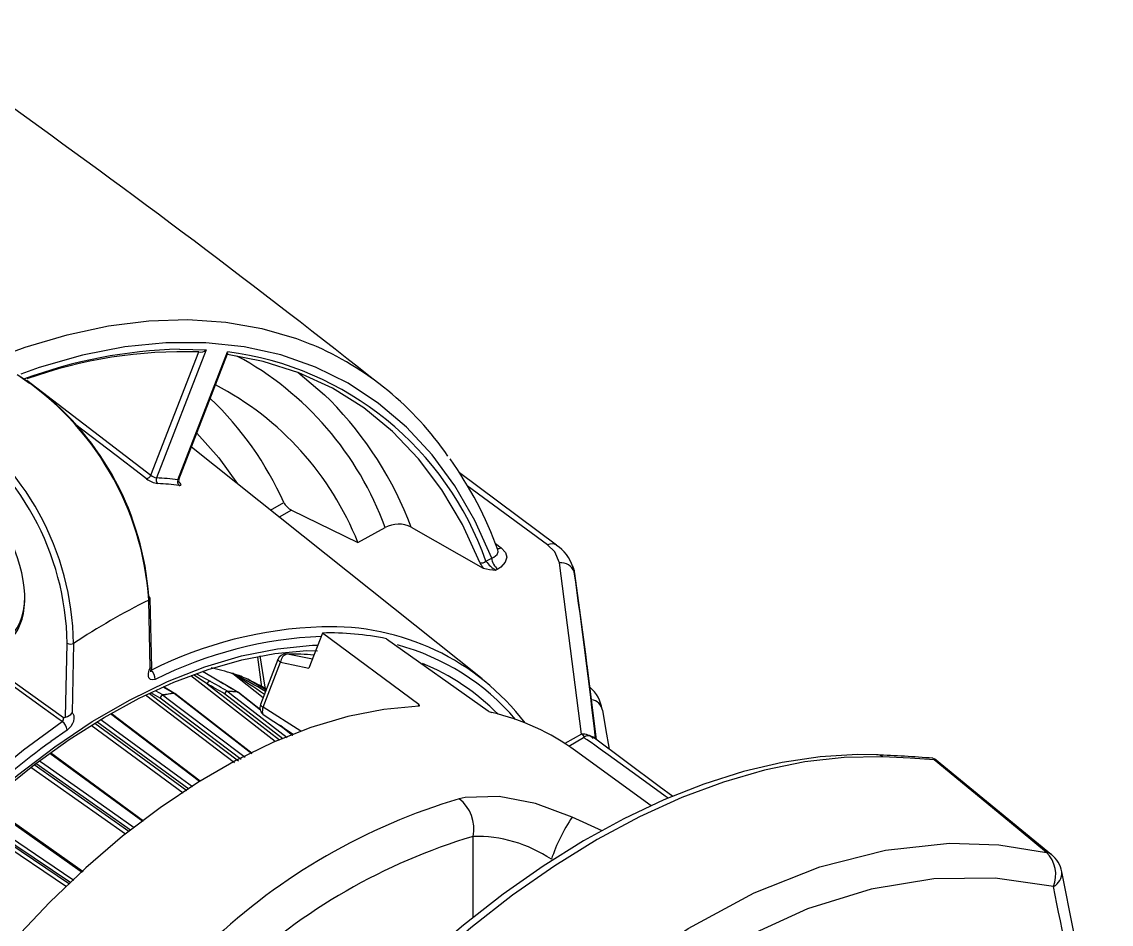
# Model space of a CAD drawing. Extents: x 6 to 134, y 1 to 99.
# Drawn here: x 100.434 to 104.081, y 12.448 to 15.47 of the extents above; entities that cross this region are included whole.
import ezdxf

# ---------------------------------------------------------------- set-up
doc = ezdxf.new("R2010")
doc.units = 0
doc.header["$MEASUREMENT"] = 0
doc.layers.add('OBJECT', color=7, linetype='CONTINUOUS')

msp = doc.modelspace()

# ---------------------------------------------------------------- linework, layer by layer
at = {"layer": 'OBJECT'}
for p, q in [((101.0514, 14.3711), (100.885, 13.9422)), ((100.9618, 14.3732), (101.0514, 14.3711)), ((100.8664, 13.9514), (101.0265, 14.3639)), ((100.9565, 13.9358), (101.1229, 14.3647)), ((100.96, 13.9368), (101.1231, 14.3573)), ((100.4288, 14.2818), (100.4598, 14.2595)), ((100.4504, 14.27), (100.8664, 13.9514)), ((101.9754, 13.2689), (101.0021, 14.0453)), ((102.2238, 13.7168), (101.8993, 13.9587)), ((102.194, 13.718), (101.9245, 13.9157)), ((101.2662, 13.8347), (101.3107, 13.8595)), ((101.3372, 13.834), (101.2959, 13.811)), ((101.3372, 13.834), (101.5593, 13.7255)), ((101.5593, 13.7255), (101.65, 13.7761)), ((101.7375, 13.7768), (101.9788, 13.64)), ((102.0194, 13.7222), (102.0389, 13.7079)), ((101.9878, 13.6629), (102.0072, 13.6737)), ((102.3076, 13.0845), (102.2339, 13.658)), ((102.2815, 13.638), (102.2788, 13.6465)), ((102.0277, 13.6369), (102.0213, 13.6333)), ((102.2853, 13.6222), (102.282, 13.6316)), ((100.8643, 13.3067), (100.8591, 13.5332)), ((100.8688, 13.3055), (100.8635, 13.5397)), ((101.4407, 13.4227), (101.3951, 13.3051)), ((101.7626, 13.1831), (101.4407, 13.4227)), ((100.2272, 13.3889), (100.5734, 13.1394)), ((100.5806, 13.141), (100.5862, 13.3882)), ((100.6074, 13.3879), (100.6022, 13.1554)), ((101.6545, 13.4036), (101.9947, 13.1623)), ((101.4067, 13.335), (101.323, 13.3525)), ((101.2915, 13.3338), (101.2332, 13.1835)), ((101.2421, 13.1746), (101.3004, 13.3249)), ((102.3575, 13.0662), (102.3267, 13.3147)), ((101.2824, 13.0595), (100.9995, 13.2791)), ((101.0545, 13.2527), (101.0089, 13.2827)), ((101.019, 13.2864), (101.0641, 13.2615)), ((101.2419, 13.2059), (101.1404, 13.2861)), ((101.1429, 13.287), (101.1441, 13.2865)), ((100.9428, 13.2211), (100.9075, 13.2416)), ((101.0545, 13.2527), (101.2967, 13.0647)), ((101.1896, 13.2687), (101.1903, 13.2684)), ((101.1466, 12.9882), (100.8479, 13.2142)), ((100.8619, 13.2207), (101.1599, 12.9952)), ((100.897, 13.205), (100.8661, 13.2226)), ((100.906, 13.2153), (100.8811, 13.2295)), ((101.1684, 12.9997), (100.897, 13.205)), ((101.2038, 13.0183), (100.9436, 13.2205)), ((101.205, 13.0189), (100.9464, 13.2199)), ((101.3073, 13.0683), (101.1129, 13.2192)), ((101.2328, 13.1646), (101.1572, 13.2244)), ((101.2326, 13.1655), (101.1589, 13.2237)), ((101.3678, 13.0941), (101.2421, 13.1746)), ((101.7626, 13.1831), (101.7606, 13.178)), ((101.0292, 12.9256), (100.7306, 13.1518)), ((101.031, 12.9269), (100.7327, 13.153)), ((101.2449, 13.1474), (101.3428, 13.0846)), ((100.5862, 13.0979), (100.5318, 13.0598)), ((100.9742, 12.8868), (100.6658, 13.1126)), ((100.6786, 13.1207), (100.9863, 12.8954)), ((100.9929, 12.9), (100.6855, 13.1251)), ((101.3404, 13.0796), (101.2962, 13.1145)), ((101.3409, 13.0798), (101.3007, 13.1116)), ((102.3076, 13.0845), (102.2517, 13.0533)), ((102.2653, 13.0443), (102.3146, 13.0727)), ((102.3078, 13.0845), (102.3076, 13.0845)), ((100.8387, 12.7913), (100.5276, 13.0195)), ((100.8415, 12.7932), (100.5304, 13.0215)), ((102.5408, 12.8438), (102.2877, 13.0285)), ((100.7983, 12.7628), (100.4812, 12.9862)), ((103.8809, 12.6798), (103.4891, 13.001)), ((100.7811, 12.7496), (100.4642, 12.9729)), ((100.4756, 12.9821), (100.7926, 12.7588)), ((100.6399, 12.6236), (100.3178, 12.8509)), ((100.2655, 12.8039), (100.594, 12.5826)), ((100.598, 12.5862), (100.2695, 12.8076)), ((102.3766, 12.7607), (102.2766, 12.8066)), ((100.5834, 12.5732), (100.255, 12.7945)), ((101.9444, 12.7415), (101.9444, 12.4696))]:
    msp.add_line(p, q, dxfattribs=at)
at = {"layer": 'OBJECT', "flags": 128}
for points in [[(100.3454, 14.343), (100.4449, 14.3797), (100.5858, 14.4218), (100.724, 14.4513), (100.8589, 14.4682), (100.99, 14.4724), (101.1165, 14.4638), (101.2379, 14.4425), (101.3536, 14.4086), (101.4036, 14.3893)], [(102.0072, 13.6737), (101.9501, 13.7999), (101.8834, 13.9154), (101.8073, 14.0195), (101.7221, 14.1119), (101.6285, 14.1918), (101.5268, 14.2591), (101.4175, 14.3133), (101.3012, 14.3541), (101.1786, 14.3814), (101.0502, 14.3949), (100.9167, 14.3947), (100.7788, 14.3807), (100.6372, 14.353), (100.4926, 14.3117), (100.4303, 14.2901)], [(101.9675, 13.6589), (101.9091, 13.7861), (101.8406, 13.9021), (101.7624, 14.0062), (101.6749, 14.098), (101.5786, 14.1769), (101.474, 14.2424), (101.3616, 14.2943), (101.2422, 14.3322), (101.1223, 14.3551)], [(101.3578, 14.2958), (101.447, 14.2209), (101.4669, 14.2015)], [(100.8513, 13.9393), (100.8311, 13.9548), (100.7501, 14.0168), (100.6105, 14.1237)], [(101.0201, 14.0917), (101.0936, 14.0099), (101.1563, 13.9223)], [(100.9598, 13.9368), (100.9597, 13.9363), (100.958, 13.9357), (100.9565, 13.9358)], [(100.9603, 13.9169), (100.9634, 13.9167), (100.9667, 13.9178), (100.967, 13.9206), (100.9643, 13.9247), (100.9589, 13.9296)], [(100.5691, 13.1262), (100.5592, 13.1333), (100.5031, 13.1737), (100.2787, 13.3355), (99.6367, 13.798)], [(102.2339, 13.658), (102.2182, 13.6942), (102.194, 13.718)], [(102.0072, 13.6737), (102.0144, 13.6769), (102.025, 13.6853), (102.0289, 13.6949), (102.0272, 13.7015)], [(102.0389, 13.7079), (102.0527, 13.6929), (102.0573, 13.6764), (102.0525, 13.6595), (102.0379, 13.6435), (102.0277, 13.6369)], [(102.2775, 13.644), (102.2825, 13.6333), (102.2835, 13.6276)], [(102.3255, 13.3215), (102.3217, 13.3521), (102.2853, 13.6222)], [(100.0546, 12.5983), (100.0597, 12.604), (100.1764, 12.7274), (100.2965, 12.842), (100.4193, 12.9471), (100.5441, 13.0421), (100.67, 13.1263), (100.7964, 13.1993), (100.9223, 13.2605), (101.0471, 13.3096), (101.17, 13.3463), (101.2901, 13.3703), (101.4067, 13.3816), (101.425, 13.3822)], [(100.0562, 12.59), (100.1367, 12.6779), (100.2475, 12.7877), (100.3608, 12.8895), (100.4761, 12.9825), (100.5926, 13.0663), (100.7097, 13.1404), (100.8268, 13.2044), (100.943, 13.2581), (101.0579, 13.301), (101.1708, 13.333), (101.281, 13.354), (101.3879, 13.3639), (101.424, 13.3635)], [(101.323, 13.3525), (101.3192, 13.3529), (101.3192, 13.3529)], [(101.2227, 13.3429), (101.223, 13.3416), (101.2363, 13.241)], [(101.2313, 13.346), (101.2473, 13.2419), (101.2474, 13.2408)], [(101.3004, 13.3249), (101.2968, 13.3272), (101.2941, 13.3294), (101.2922, 13.3313), (101.2914, 13.3328), (101.2915, 13.3338)], [(101.3004, 13.3249), (101.342, 13.3162), (101.3951, 13.3051)], [(102.3567, 13.0669), (102.3515, 13.112), (102.3255, 13.3215)], [(100.8802, 13.2676), (100.879, 13.2671), (100.8711, 13.2655), (100.8644, 13.2675), (100.8598, 13.2729), (100.8582, 13.2778), (100.8579, 13.2874), (100.8604, 13.2981), (100.8643, 13.3067)], [(100.8643, 13.3067), (100.8644, 13.3067), (100.8673, 13.3058), (100.8688, 13.3055), (100.8687, 13.3055)], [(101.0988, 13.2584), (101.0712, 13.2747), (101.0394, 13.2941)], [(101.1404, 13.2861), (101.1389, 13.287), (101.1385, 13.2871)], [(101.1426, 13.286), (101.1416, 13.2859), (101.1404, 13.2861)], [(100.9453, 13.2206), (100.9309, 13.229), (100.9084, 13.2421)], [(101.0988, 13.2584), (101.1, 13.2581), (101.1002, 13.2579)], [(101.1578, 13.2245), (101.1434, 13.2329), (101.1002, 13.2579)], [(101.2519, 13.2318), (101.2104, 13.2562), (101.1903, 13.2684)], [(101.1909, 13.268), (101.1906, 13.2682), (101.1903, 13.2684)], [(100.9068, 13.2147), (100.92, 13.2047), (100.9744, 13.1636), (101.1818, 13.0067)], [(101.1233, 13.2275), (101.1362, 13.2174), (101.1894, 13.1761), (101.3219, 13.0733)], [(101.1564, 13.225), (101.1575, 13.2247), (101.1578, 13.2245)], [(101.1589, 13.2237), (101.1583, 13.2241), (101.1572, 13.2244)], [(101.7627, 13.1781), (101.6457, 13.167), (101.5251, 13.143), (101.4019, 13.1063), (101.2766, 13.0571), (101.1502, 12.9957), (101.0233, 12.9225), (100.8969, 12.8379), (100.7717, 12.7425), (100.6484, 12.6369), (100.5279, 12.5217), (100.4108, 12.3977)], [(101.2421, 13.1746), (101.2403, 13.1693), (101.2393, 13.1642), (101.2391, 13.1593), (101.2397, 13.155), (101.2412, 13.1513), (101.2435, 13.1485), (101.2449, 13.1474)], [(101.7627, 13.1781), (101.7644, 13.1785), (101.7652, 13.1793), (101.765, 13.1806), (101.7637, 13.1822), (101.7626, 13.1831)], [(100.6022, 13.1554), (100.6044, 13.1534), (100.6079, 13.1466), (100.6087, 13.1373), (100.6066, 13.1267), (100.6041, 13.1201), (100.5982, 13.1099), (100.5908, 13.1015), (100.5862, 13.0979)], [(100.6984, 13.1332), (100.7458, 13.0984), (100.9681, 12.9357), (101.0051, 12.9086)], [(102.3775, 13.1639), (102.3882, 13.1035), (102.4004, 13.0342)], [(99.24, 11.2978), (99.2965, 11.4534), (99.3665, 11.6212), (99.445, 11.7872), (99.5316, 11.9503), (99.6257, 12.1093), (99.7267, 12.2634), (99.8339, 12.4116), (99.9468, 12.5528), (100.0646, 12.6863), (100.1865, 12.8111), (100.3117, 12.9265), (100.4395, 13.0317), (100.5691, 13.1262)], [(102.3189, 13.0744), (102.3118, 13.0816), (102.3078, 13.0845)], [(102.5973, 12.8694), (102.5876, 12.8765), (102.4974, 12.9421), (102.4372, 12.9858), (102.3968, 13.0149), (102.3698, 13.0343), (102.3518, 13.0472), (102.3396, 13.0558), (102.3315, 13.0615), (102.3261, 13.0653), (102.3224, 13.0678), (102.3199, 13.0695), (102.3182, 13.0706), (102.3171, 13.0713), (102.3163, 13.0718), (102.3158, 13.0722), (102.3155, 13.0724), (102.3152, 13.0725), (102.315, 13.0726), (102.3149, 13.0726), (102.3148, 13.0727), (102.3148, 13.0727), (102.3147, 13.0727), (102.3147, 13.0727), (102.3147, 13.0727), (102.3146, 13.0727), (102.3146, 13.0727), (102.3146, 13.0727), (102.3146, 13.0727)], [(102.6128, 12.8755), (102.5681, 12.909), (102.3466, 13.0744)], [(100.4933, 12.9949), (100.5107, 12.9827), (100.7378, 12.8227), (100.8106, 12.7714)], [(103.2959, 13.0153), (103.2311, 13.0159), (103.107, 13.0082), (102.9797, 12.989), (102.8496, 12.9586), (102.7175, 12.9168), (102.5837, 12.8641), (102.449, 12.8005), (102.314, 12.7265), (102.1793, 12.6422), (102.0453, 12.5483), (101.9128, 12.4449), (101.7822, 12.3327), (101.6542, 12.2121), (101.5291, 12.0836), (101.414, 11.9551), (101.3789, 11.9139)], [(103.315, 13.0081), (103.1873, 13.0061), (103.0556, 12.9913), (102.9206, 12.9638), (102.7828, 12.9238), (102.643, 12.8715), (102.5018, 12.8071), (102.36, 12.7309), (102.2181, 12.6433), (102.0769, 12.5447), (101.9371, 12.4356), (101.7994, 12.3166), (101.6643, 12.1881), (101.5327, 12.0509), (101.405, 11.9055)], [(103.4876, 12.9978), (103.4073, 13.0036), (103.315, 13.0081)], [(103.4876, 12.9978), (103.4876, 12.9979), (103.4874, 12.9988), (103.487, 13.0006), (103.4837, 13.004), (103.4828, 13.0035)], [(103.4887, 13.0006), (103.4891, 13.0014), (103.4879, 12.9986), (103.4876, 12.9979), (103.4876, 12.9978)], [(103.8646, 12.6883), (103.7408, 12.79), (103.4876, 12.9978)], [(102.2766, 12.8066), (102.1536, 12.8516), (102.0315, 12.8755), (101.9183, 12.8724), (101.8986, 12.868)], [(100.6364, 12.6205), (100.6214, 12.631), (100.3144, 12.8478)], [(100.2801, 12.8171), (100.508, 12.6635), (100.6086, 12.5957)], [(101.6779, 11.426), (101.8519, 11.6724), (102.04, 11.9001), (102.2391, 12.1043), (102.4481, 12.2825), (102.665, 12.4332), (102.8857, 12.5533), (103.1057, 12.6404), (103.3251, 12.6958), (103.5395, 12.7187), (103.7051, 12.7137), (103.8646, 12.6883)], [(103.8875, 12.5736), (103.6921, 12.6021), (103.4872, 12.5995), (103.2771, 12.5652), (103.0639, 12.4987), (102.8501, 12.401), (102.6399, 12.2736), (102.4378, 12.1196), (102.2428, 11.9395), (102.0584, 11.7371), (101.9137, 11.5526), (101.778, 11.3558)]]:
    msp.add_lwpolyline(points, dxfattribs=at)
at = {"layer": 'OBJECT'}
for centre, radius, start, end in [((81.9274, -10.6046), 31.7222, 51.58317, 57.31949), ((101.0002, 12.7724), 1.6012, 91.3734, 110.4902), ((101.0329, 14.3886), 0.0255, 255.5209, 316.6609), ((100.9935, 13.4229), 1.0498, 34.3127, 67.0062), ((100.9748, 12.8173), 1.5475, 88.0903, 109.7913), ((100.9858, 13.3119), 1.0617, 19.3027, 82.5814), ((101.1103, 14.361), 0.0132, 344.0389, 16.5778), ((100.65, 13.4141), 1.0635, 19.8999, 61.6873), ((99.8845, 13.4704), 0.9766, 3.6881, 56.8206), ((99.8997, 13.4785), 0.9617, 4.0091, 52.1579), ((100.6105, 13.3485), 1.0209, 21.6703, 62.4368), ((100.3236, 13.4237), 1.0791, 23.8198, 46.5938), ((100.5954, 13.3477), 1.2201, 20.5911, 44.4101), ((99.6741, 13.3737), 0.9334, 0.8733, 56.6875), ((99.6696, 13.3722), 0.9167, 1.0001, 56.4383), ((100.8577, 13.2799), 1.2435, 19.8236, 35.7039), ((100.8475, 13.9595), 0.0206, 280.6868, 336.9863), ((100.9001, 14.0018), 0.0793, 232.0758, 262.1733), ((100.8892, 13.9739), 0.032, 224.6171, 262.4696), ((100.9008, 13.9358), 0.017, 157.8844, 227.494), ((100.8329, 12.9569), 0.9867, 82.8056, 86.9754), ((100.9716, 13.929), 0.0166, 155.8074, 227.1063), ((100.9695, 13.9321), 0.0105, 153.8005, 209.0091), ((100.8375, 12.9439), 0.9807, 82.8055, 86.9755), ((101.3643, 13.8887), 0.061, 208.558, 243.5468), ((101.6945, 13.6941), 0.0933, 62.5372, 118.4705), ((102.2083, 13.6917), 0.0299, 58.1065, 118.7361), ((102.1563, 13.6087), 0.1269, 16.2242, 58.0675), ((102.0305, 13.7245), 0.0187, 248.992, 296.9035), ((101.9748, 13.6753), 0.018, 246.0571, 316.3425), ((102.0425, 13.6912), 0.0817, 203.3709, 218.8322), ((102.0307, 13.8295), 0.1964, 254.6858, 267.2452), ((102.0743, 13.7269), 0.1076, 216.5241, 240.4657), ((102.0527, 13.675), 0.0455, 181.6243, 236.743), ((102.2385, 13.6099), 0.0484, 21.5677, 95.5173), ((100.6139, 13.0754), 1.7585, 18.1182, 18.3042), ((79.4299, 10.421), 23.0774, 6.58642, 7.98707), ((101.9721, 11.3145), 2.4823, 116.6411, 123.3535), ((100.8559, 13.5389), 0.00762, 6.2615, 65.0937), ((100.8558, 13.5402), 0.00769, 295.2685, 356.4027), ((101.4838, 12.069), 1.3752, 91.8697, 116.6829), ((101.4687, 12.6274), 0.8166, 37.234, 92.0919), ((101.4652, 12.4914), 0.9317, 78.2747, 91.5062), ((100.5971, 13.4092), 0.0236, 242.5081, 295.8303), ((101.4982, 12.0265), 1.3864, 92.5552, 116.4706), ((101.3194, 13.3229), 0.03, 90.4672, 158.7943), ((101.3299, 13.3239), 0.0295, 103.5013, 177.9419), ((101.3312, 12.4359), 0.9166, 84.9365, 90.5106), ((101.4895, 12.6238), 0.7853, 40.4459, 75.1208), ((101.4832, 12.6132), 0.7657, 44.6229, 67.557), ((100.8878, 13.2927), 0.0228, 146.2525, 179.5038), ((100.8439, 13.2691), 0.0364, 357.7676, 51.9839), ((100.9193, 12.6381), 0.6846, 71.1605, 77.5023), ((101.1396, 13.2775), 0.01, 70.7689, 101.7202), ((101.1387, 13.2813), 0.00613, 50.3711, 99.632), ((101.1439, 13.2843), 0.00217, 86.3815, 127.3549), ((98.7322, 9.5608), 4.437, 55.4877, 57.0951), ((99.5923, 10.4004), 3.2768, 59.6088, 61.7341), ((100.9279, 12.6665), 0.6565, 66.4443, 70.7775), ((101.0662, 13.2496), 0.0121, 100.1013, 165.0258), ((101.1856, 13.2595), 0.01, 58.0513, 66.4368), ((100.9333, 12.6767), 0.6436, 60.195, 66.0813), ((102.26, 13.152), 0.1173, 7.1206, 49.8053), ((100.9107, 13.2022), 0.0139, 109.6375, 168.4689), ((100.9118, 13.2), 0.0156, 108.4886, 161.2556), ((101.0817, 12.2159), 1.0147, 97.8701, 99.9735), ((100.902, 13.2084), 0.0079, 52.5298, 59.9018), ((101.0825, 12.2157), 1.0144, 97.8696, 99.9737), ((100.9389, 13.2144), 0.00769, 52.3738, 59.945), ((100.9434, 13.2173), 0.00382, 60.4269, 99.5821), ((100.9443, 13.217), 0.00359, 54.0339, 100.7387), ((100.9403, 13.212), 0.01, 52.1506, 59.7505), ((101.1246, 13.2161), 0.0121, 100.0782, 165.033), ((101.1253, 13.2141), 0.0135, 98.8152, 157.8142), ((101.0704, 12.4553), 0.7744, 83.6311, 86.1504), ((101.1189, 13.2218), 0.00717, 51.9017, 59.9713), ((101.0712, 12.454), 0.7752, 83.6321, 86.1488), ((101.1528, 13.2188), 0.00716, 51.852, 59.9296), ((101.1527, 13.2159), 0.01, 51.6682, 59.8519), ((101.2611, 13.1726), 0.03, 158.7943, 237.3381), ((101.2465, 13.188), 0.0141, 198.9229, 251.8667), ((102.3359, 13.1575), 0.042, 8.8567, 82.6409), ((100.5603, 13.1364), 0.0135, 310.8679, 12.8696), ((100.5634, 13.1991), 0.0606, 279.5611, 286.5575), ((100.5732, 13.1755), 0.0352, 282.1774, 325.2428), ((102.0182, 13.1946), 0.0399, 233.9465, 253.8167), ((101.8356, 12.4072), 0.7684, 53.9564, 77.1044), ((100.5444, 13.0919), 0.0423, 8.2536, 54.1986), ((102.364, 10.5577), 3.1012, 126.2135, 138.7216), ((102.3107, 13.0328), 0.0518, 45.5814, 93.2325), ((102.331, 13.0534), 0.0253, 53.1475, 130.3624), ((103.0815, 7.8705), 5.1487, 85.5293, 87.617), ((103.2946, 12.9829), 0.0324, 51.0904, 87.592), ((102.4893, 10.8823), 2.0717, 106.5663, 133.4283), ((101.8183, 12.7674), 0.1288, 348.4185, 51.4104), ((102.7683, 12.4759), 0.5926, 146.0731, 161.3861), ((102.5086, 10.845), 1.9787, 106.5663, 133.4283), ((101.9561, 12.2938), 0.4479, 55.9798, 91.4924), ((103.7886, 12.6135), 0.1066, 338.013, 44.572), ((103.8569, 12.6511), 0.038, 50.9997, 78.3329), ((103.8174, 12.6033), 0.1, 11.5386, 50.6365), ((103.8614, 12.6209), 0.054, 298.8956, 2.6001), ((82.3087, 8.2023), 22.0543, 9.1768, 11.56399)]:
    msp.add_arc(centre, radius, start, end, dxfattribs=at)
for centre, major_axis, ratio, start_param, end_param in [((100.2154, 13.665), (-0.1553, 0.2827), 0.593785, 3.015476, 8.328686), ((100.2225, 13.6689), (-0.1503, 0.274), 0.594304, 2.447134, 3.954598), ((99.4689, 12.0408), (156.3507, -89.6467), 0.010209, 1.566136, 1.566509), ((99.4751, 12.0405), (156.3569, -89.647), 0.010262, 1.566144, 1.566518), ((99.4751, 12.0405), (153.9999, -89.436), 0.010493, 1.565973, 1.566346), ((93.4015, 18.7216), (-8.6782, 15.0549), 0.435892, 3.994547, 4.058995)]:
    msp.add_ellipse(centre, major_axis=major_axis, ratio=ratio, start_param=start_param, end_param=end_param, dxfattribs=at)

doc.saveas('drawing.dxf')
